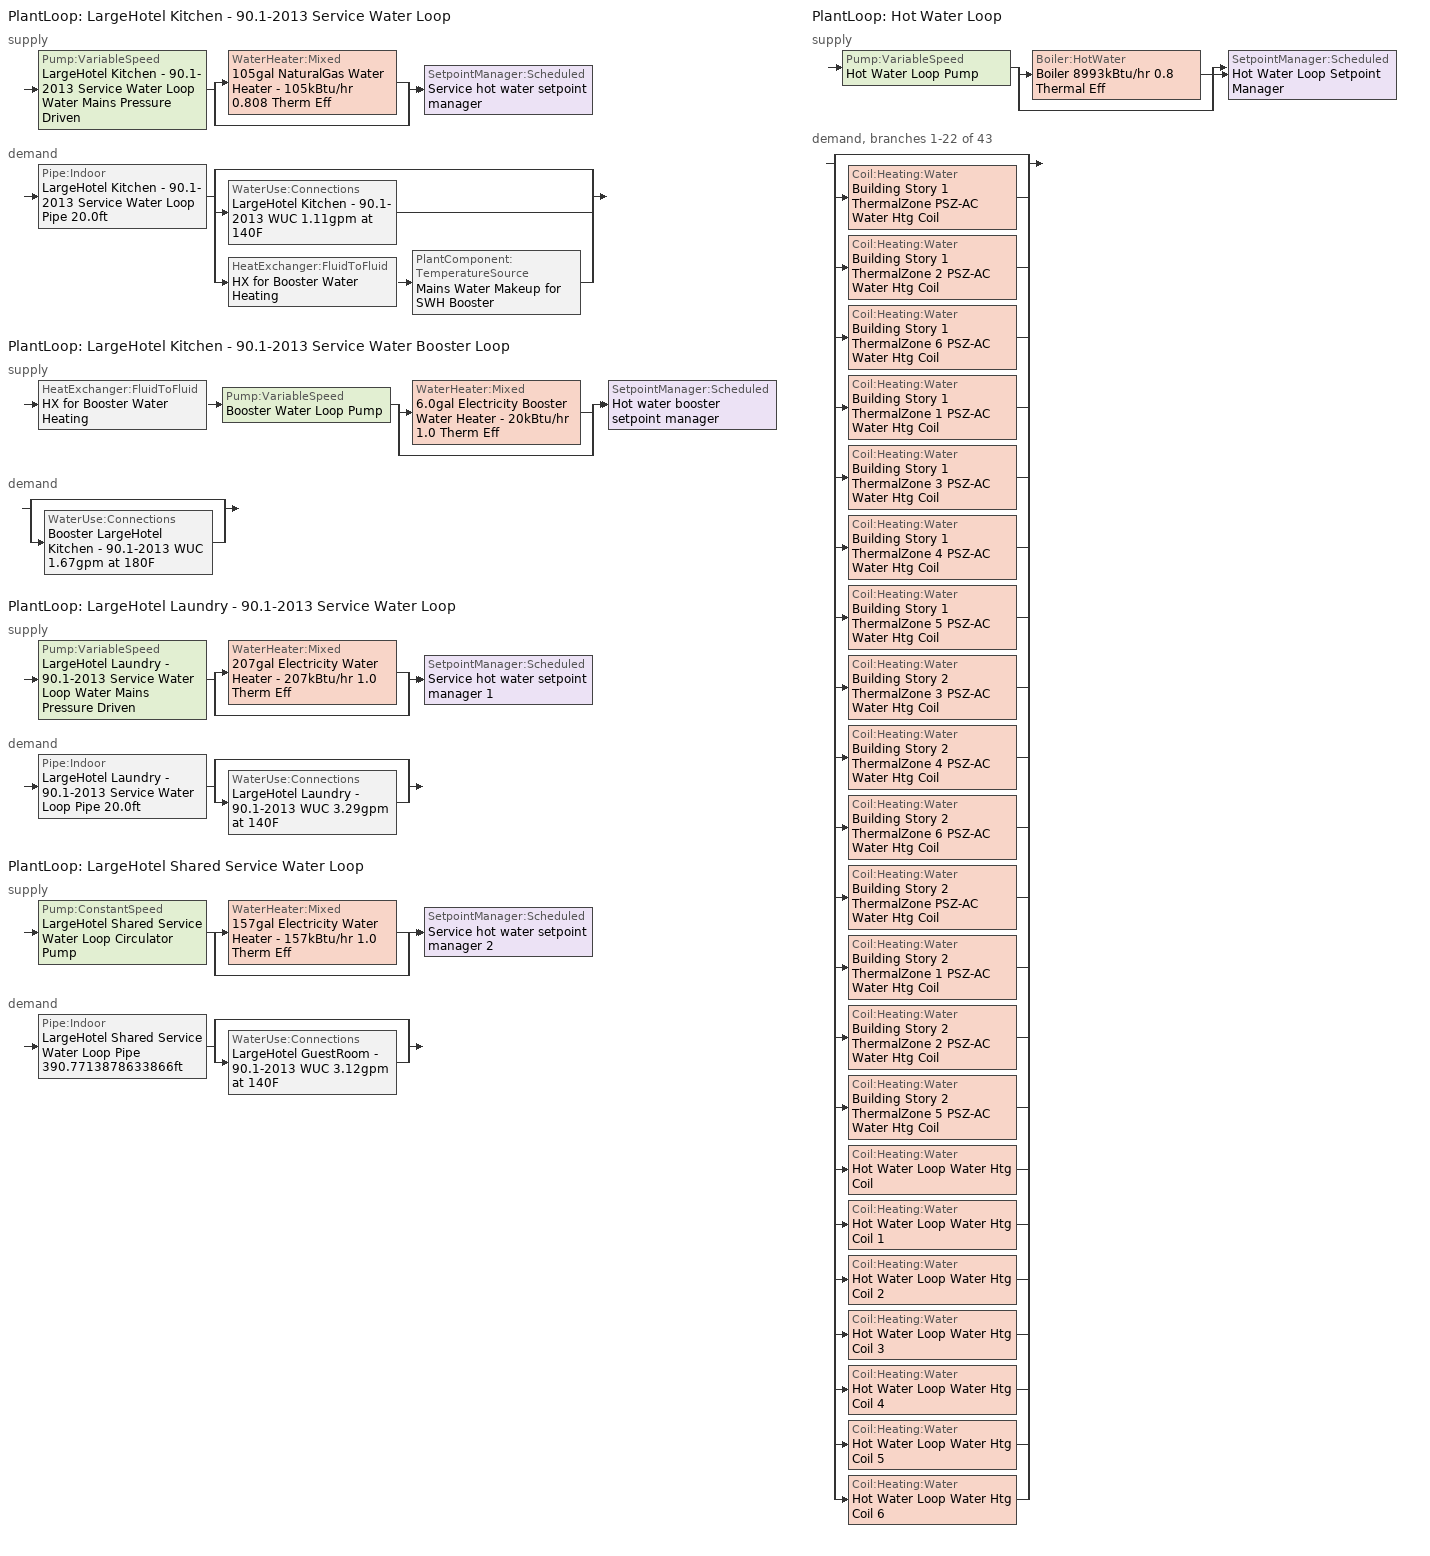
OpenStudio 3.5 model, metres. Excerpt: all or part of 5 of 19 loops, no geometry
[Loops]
PlantLoop 'LargeHotel Kitchen - 90.1-2013 Service Water Loop'
 supply: Pump:VariableSpeed 'LargeHotel Kitchen - 90.1-2013 Service Water Loop Water Mains Pressure Driven' > split
  | WaterHeater:Mixed '105gal NaturalGas Water Heater - 105kBtu/hr 0.808 Therm Eff'
  | bypass
  join > SetpointManager:Scheduled 'Service hot water setpoint manager'
 demand: Pipe:Indoor 'LargeHotel Kitchen - 90.1-2013 Service Water Loop Pipe 20.0ft' > split
  | bypass
  | WaterUse:Connections 'LargeHotel Kitchen - 90.1-2013 WUC 1.11gpm at 140F'
  | HeatExchanger:FluidToFluid 'HX for Booster Water Heating' > PlantComponent:TemperatureSource 'Mains Water Makeup for SWH Booster'
PlantLoop 'LargeHotel Kitchen - 90.1-2013 Service Water Booster Loop'
 supply: HeatExchanger:FluidToFluid 'HX for Booster Water Heating' > Pump:VariableSpeed 'Booster Water Loop Pump' > split
  | WaterHeater:Mixed '6.0gal Electricity Booster Water Heater - 20kBtu/hr 1.0 Therm Eff'
  | bypass
  join > SetpointManager:Scheduled 'Hot water booster setpoint manager'
 demand: split
  | bypass
  | WaterUse:Connections 'Booster LargeHotel Kitchen - 90.1-2013 WUC 1.67gpm at 180F'
PlantLoop 'LargeHotel Laundry - 90.1-2013 Service Water Loop'
 supply: Pump:VariableSpeed 'LargeHotel Laundry - 90.1-2013 Service Water Loop Water Mains Pressure Driven' > split
  | WaterHeater:Mixed '207gal Electricity Water Heater - 207kBtu/hr 1.0 Therm Eff'
  | bypass
  join > SetpointManager:Scheduled 'Service hot water setpoint manager 1'
 demand: Pipe:Indoor 'LargeHotel Laundry - 90.1-2013 Service Water Loop Pipe 20.0ft' > split
  | bypass
  | WaterUse:Connections 'LargeHotel Laundry - 90.1-2013 WUC 3.29gpm at 140F'
PlantLoop 'LargeHotel Shared Service Water Loop'
 supply: Pump:ConstantSpeed 'LargeHotel Shared Service Water Loop Circulator Pump' > split
  | WaterHeater:Mixed '157gal Electricity Water Heater - 157kBtu/hr 1.0 Therm Eff'
  | bypass
  join > SetpointManager:Scheduled 'Service hot water setpoint manager 2'
 demand: Pipe:Indoor 'LargeHotel Shared Service Water Loop Pipe 390.7713878633866ft' > split
  | bypass
  | WaterUse:Connections 'LargeHotel GuestRoom - 90.1-2013 WUC 3.12gpm at 140F'
PlantLoop 'Hot Water Loop'
 supply: Pump:VariableSpeed 'Hot Water Loop Pump' > split
  | Boiler:HotWater 'Boiler 8993kBtu/hr 0.8 Thermal Eff'
  | bypass
  join > SetpointManager:Scheduled 'Hot Water Loop Setpoint Manager'
 demand, branches 1-22 of 43: split
  | bypass
  | Coil:Heating:Water 'Building Story 1 ThermalZone PSZ-AC Water Htg Coil'
  | Coil:Heating:Water 'Building Story 1 ThermalZone 2 PSZ-AC Water Htg Coil'
  | Coil:Heating:Water 'Building Story 1 ThermalZone 6 PSZ-AC Water Htg Coil'
  | Coil:Heating:Water 'Building Story 1 ThermalZone 1 PSZ-AC Water Htg Coil'
  | Coil:Heating:Water 'Building Story 1 ThermalZone 3 PSZ-AC Water Htg Coil'
  | Coil:Heating:Water 'Building Story 1 ThermalZone 4 PSZ-AC Water Htg Coil'
  | Coil:Heating:Water 'Building Story 1 ThermalZone 5 PSZ-AC Water Htg Coil'
  | Coil:Heating:Water 'Building Story 2 ThermalZone 3 PSZ-AC Water Htg Coil'
  | Coil:Heating:Water 'Building Story 2 ThermalZone 4 PSZ-AC Water Htg Coil'
  | Coil:Heating:Water 'Building Story 2 ThermalZone 6 PSZ-AC Water Htg Coil'
  | Coil:Heating:Water 'Building Story 2 ThermalZone PSZ-AC Water Htg Coil'
  | Coil:Heating:Water 'Building Story 2 ThermalZone 1 PSZ-AC Water Htg Coil'
  | Coil:Heating:Water 'Building Story 2 ThermalZone 2 PSZ-AC Water Htg Coil'
  | Coil:Heating:Water 'Building Story 2 ThermalZone 5 PSZ-AC Water Htg Coil'
  | Coil:Heating:Water 'Hot Water Loop Water Htg Coil'
  | Coil:Heating:Water 'Hot Water Loop Water Htg Coil 1'
  | Coil:Heating:Water 'Hot Water Loop Water Htg Coil 2'
  | Coil:Heating:Water 'Hot Water Loop Water Htg Coil 3'
  | Coil:Heating:Water 'Hot Water Loop Water Htg Coil 4'
  | Coil:Heating:Water 'Hot Water Loop Water Htg Coil 5'
  | Coil:Heating:Water 'Hot Water Loop Water Htg Coil 6'
[Construction]
Uninsulated copper pipe 0.75in type L: Copper pipe 0.75in type L
Uninsulated copper pipe 0.75in type L 1: Copper pipe 0.75in type L 1
Uninsulated copper pipe 0.75in type L 2: Copper pipe 0.75in type L 2
[Material] Roughness=Smooth; Thickness {m}=0.001143; Conductivity {W/m-K}=386; Density {kg/m3}=8906.27; Specific Heat {J/kg-K}=385.1856; Thermal Absorptance=0.9; Solar Absorptance=0.7; Visible Absorptance=0.7
Copper pipe 0.75in type L; Copper pipe 0.75in type L 1; Copper pipe 0.75in type L 2
[WaterUse:Connections] Drain Water Heat Exchanger Type=None; Drain Water Heat Exchanger Destination=Plant
Name | Water Use Equipment Name 1
LargeHotel GuestRoom - 90.1-2013 WUC 3.12gpm at 140F | LargeHotel GuestRoom - 90.1-2013 Service Water Use 3.12gpm at 140F
Booster LargeHotel Kitchen - 90.1-2013 WUC 1.67gpm at 180F | Booster LargeHotel Kitchen - 90.1-2013 Service Water Use 1.67gpm at 180F
LargeHotel Kitchen - 90.1-2013 WUC 1.11gpm at 140F | LargeHotel Kitchen - 90.1-2013 Service Water Use 1.11gpm at 140F
LargeHotel Laundry - 90.1-2013 WUC 3.29gpm at 140F | LargeHotel Laundry - 90.1-2013 Service Water Use 3.29gpm at 140F
[WaterUse:Equipment:Definition] Sensible Fraction Schedule=Fraction Sensible - 0.2; Latent Fraction Schedule=Fraction Latent - 0.05
Name | Peak Flow Rate {m3/s} | Target Temperature Schedule
LargeHotel GuestRoom - 90.1-2013 Service Water Use Def 3.12gpm | 0.000197049 | Mixed Water At Faucet Temp - 140F
Booster LargeHotel Kitchen - 90.1-2013 Service Water Use Def 1.67gpm | 0.000105481 | Mixed Water At Faucet Temp - 180F
LargeHotel Kitchen - 90.1-2013 Service Water Use Def 1.11gpm | 7.03208e-05 | Mixed Water At Faucet Temp - 140F
LargeHotel Laundry - 90.1-2013 Service Water Use Def 3.29gpm | 0.000207777 | Mixed Water At Faucet Temp - 140F
[WaterUse:Equipment]
Name | Water Use Equipment Definition | Flow Rate Fraction Schedule
LargeHotel GuestRoom - 90.1-2013 Service Water Use 3.12gpm at 140F | LargeHotel GuestRoom - 90.1-2013 Service Water Use Def 3.12gpm | HotelLarge GuestRoom_SWH_Sch
Booster LargeHotel Kitchen - 90.1-2013 Service Water Use 1.67gpm at 180F | Booster LargeHotel Kitchen - 90.1-2013 Service Water Use Def 1.67gpm | HotelLarge BLDG_SWH_SCH
LargeHotel Kitchen - 90.1-2013 Service Water Use 1.11gpm at 140F | LargeHotel Kitchen - 90.1-2013 Service Water Use Def 1.11gpm | HotelLarge BLDG_SWH_SCH
LargeHotel Laundry - 90.1-2013 Service Water Use 3.29gpm at 140F | LargeHotel Laundry - 90.1-2013 Service Water Use Def 3.29gpm | HotelLarge LaundryRoom_SWH_Sch_Post2004
[PlantLoop] Glycol Concentration=0; Plant Loop Volume {m3}=Autocalculate; Load Distribution Scheme=Optimal
LargeHotel Kitchen - 90.1-2013 Service Water Loop; LargeHotel Laundry - 90.1-2013 Service Water Loop; LargeHotel Shared Service Water Loop: Maximum Loop Temperature {C}=60; Minimum Loop Temperature {C}=10
LargeHotel Kitchen - 90.1-2013 Service Water Booster Loop: 
Hot Water Loop: Minimum Loop Temperature {C}=10; Fluid Type=Water
[Sizing:Plant] Loop Type=Heating; Sizing Option=NonCoincident; Zone Timesteps in Averaging Window=1; Coincident Sizing Factor Mode=None
Name | Design Loop Exit Temperature {C} | Loop Design Temperature Difference {deltaC}
LargeHotel Kitchen - 90.1-2013 Service Water Loop; LargeHotel Laundry - 90.1-2013 Service Water Loop; LargeHotel Shared Service Water Loop | 60 | 5
LargeHotel Kitchen - 90.1-2013 Service Water Booster Loop | 82.2222 | 5
Hot Water Loop | 82.2222 | 11.1111
[SetpointManager:Scheduled] Control Variable=Temperature
Name | Schedule | Setpoint Node or NodeList
Service hot water setpoint manager | Service Water Loop Temp - 140F | LargeHotel Kitchen - 90.1-2013 Service Water Loop Supply Outlet Node
Hot water booster setpoint manager | Service Water Booster Temp - 180.00000000000006F | LargeHotel Kitchen - 90.1-2013 Service Water Booster Loop Supply Outlet Node
Service hot water setpoint manager 1 | Service Water Loop Temp - 140F | LargeHotel Laundry - 90.1-2013 Service Water Loop Supply Outlet Node
Service hot water setpoint manager 2 | Service Water Loop Temp - 140F | LargeHotel Shared Service Water Loop Supply Outlet Node
Hot Water Loop Setpoint Manager | Hot Water Loop Temp - 180F | Hot Water Loop Supply Outlet Node
[Pump:VariableSpeed] Coefficient 1 of the Part Load Performance Curve=0; Coefficient 2 of the Part Load Performance Curve=3.2485; Coefficient 3 of the Part Load Performance Curve=-4.7443; Coefficient 4 of the Part Load Performance Curve=2.5294; Pump Control Type=Intermittent; Skin Loss Radiative Fraction=0.5; Design Power Sizing Method=PowerPerFlowPerPressure; Design Electric Power per Unit Flow Rate {W/(m3/s)}=348701.1; Design Shaft Power per Unit Flow Rate per Unit Head {W-s/m3-Pa}=1.28205; Design Minimum Flow Rate Fraction=0
Name | Rated Pump Head {Pa} | Motor Efficiency | Rated Power Consumption {W} | Minimum Flow Rate {m3/s}
LargeHotel Kitchen - 90.1-2013 Service Water Loop Water Mains Pressure Driven; LargeHotel Laundry - 90.1-2013 Service Water Loop Water Mains Pressure Driven | 0.001 | 0.7
Booster Water Loop Pump | 0 | 1 | 0 | 0
Hot Water Loop Pump | 179344 | 0.93
[WaterHeater:Mixed] Deadband Temperature Difference {deltaC}=2; Heater Control Type=Cycle; Off Cycle Parasitic Fuel Consumption Rate {W}=0; Off Cycle Parasitic Heat Fraction to Tank=0; On Cycle Parasitic Fuel Consumption Rate {W}=0; On Cycle Parasitic Heat Fraction to Tank=0; Ambient Temperature Indicator=Schedule; Use Side Effectiveness=1; Source Side Effectiveness=1; Use Side Design Flow Rate {m3/s}=autosize; Source Side Design Flow Rate {m3/s}=autosize; Indirect Water Heating Recovery Time {hr}=1.5; Source Side Flow Control Mode=IndirectHeatPrimarySetpoint
Name | Tank Volume {m3} | Setpoint Temperature Schedule | Maximum Temperature Limit {C} | Heater Maximum Capacity {W} | Heater Fuel Type | Heater Thermal Efficiency | Off Cycle Parasitic Fuel Type | On Cycle Parasitic Fuel Type | Ambient Temperature Schedule | Off Cycle Loss Coefficient to Ambient Temperature {W/K} | On Cycle Loss Coefficient to Ambient Temperature {W/K}
105gal NaturalGas Water Heater - 105kBtu/hr 0.808 Therm Eff | 0.398719 | Service Water Loop Temp - 140F | 60 | 30869.3 | NaturalGas | 0.808116 | NaturalGas | NaturalGas | Water Heater Ambient Temp Schedule - 71.6f | 8.05321 | 8.05321
6.0gal Electricity Booster Water Heater - 20kBtu/hr 1.0 Therm Eff | 0.0227125 | Service Water Booster Temp - 180.00000000000006F | 82.2222 | 5926.9 | Electricity | 1 | Electricity | Electricity | Water Heater Ambient Temp Schedule - 71.6 | 1.05486 | 1.05486
207gal Electricity Water Heater - 207kBtu/hr 1.0 Therm Eff | 0.785396 | Service Water Loop Temp - 140F | 60 | 60806.3 | Electricity | 1 | Electricity | Electricity | Water Heater Ambient Temp Schedule - 71.6f | 272.067 | 272.067
157gal Electricity Water Heater - 157kBtu/hr 1.0 Therm Eff | 0.595876 | Service Water Loop Temp - 140F | 60 | 46133.4 | Electricity | 1 | Electricity | Electricity | Water Heater Ambient Temp Schedule - 71.6f | 206.7 | 206.7
[WaterHeater:Sizing] Design Mode=PeakDraw; Time Storage Can Meet Peak Draw {hr}=0.538503; Time for Tank Recovery {hr}=0; Nominal Tank Volume for Autosizing Plant Connections {m3}=1
105gal NaturalGas Water Heater - 105kBtu/hr 0.808 Therm Eff; 6.0gal Electricity Booster Water Heater - 20kBtu/hr 1.0 Therm Eff; 207gal Electricity Water Heater - 207kBtu/hr 1.0 Therm Eff; 157gal Electricity Water Heater - 157kBtu/hr 1.0 Therm Eff
[Pipe:Indoor] Environment Type=Schedule; Pipe Inside Diameter {m}=0.019939
Name | Construction | Ambient Temperature Schedule | Ambient Air Velocity Schedule | Pipe Length {m}
LargeHotel Kitchen - 90.1-2013 Service Water Loop Pipe 20.0ft | Uninsulated copper pipe 0.75in type L | LargeHotel Kitchen - 90.1-2013 Service Water Loop Piping Air Temp - 70F | LargeHotel Kitchen - 90.1-2013 Service Water Loop Piping Air Velocity - 0.67mph | 6.096
LargeHotel Laundry - 90.1-2013 Service Water Loop Pipe 20.0ft | Uninsulated copper pipe 0.75in type L 1 | LargeHotel Laundry - 90.1-2013 Service Water Loop Piping Air Temp - 70F | LargeHotel Laundry - 90.1-2013 Service Water Loop Piping Air Velocity - 0.67mph | 6.096
LargeHotel Shared Service Water Loop Pipe 390.7713878633866ft | Uninsulated copper pipe 0.75in type L 2 | LargeHotel Shared Service Water Loop Piping Air Temp - 70F | LargeHotel Shared Service Water Loop Piping Air Velocity - 0.67mph | 119.107
[HeatExchanger:FluidToFluid]
HX for Booster Water Heating: Loop Demand Side Design Flow Rate {m3/s}=autosize; Loop Supply Side Design Flow Rate {m3/s}=autosize; Heat Exchange Model Type=Ideal; Heat Exchanger U-Factor Times Area Value {W/K}=autosize; Control Type=UncontrolledOn; Minimum Temperature Difference to Activate Heat Exchanger {deltaC}=0.01; Heat Transfer Metering End Use Type=LoopToLoop; Component Override Cooling Control Temperature Mode=Loop; Sizing Factor=1; Operation Minimum Temperature Limit {C}=0; Operation Maximum Temperature Limit {C}=100
[PlantComponent:TemperatureSource]
Mains Water Makeup for SWH Booster: Design Volume Flow Rate {m3/s}=autosize; Temperature Specification Type=Scheduled; Source Temperature {C}=8; Source Temperature Schedule=Mains Water Temperature
[EnergyManagementSystem:Sensor] Output Variable or Output Meter Index Key=Environment
Name | Output Variable or Output Meter
Mains_Water_Temp_Sen | Site Mains Water Temperature
OAT | Site Outdoor Air Drybulb Temperature
[EnergyManagementSystem:Actuator] Actuated Component Control Type=Schedule Value
Name | Actuated Component | Actuated Component Type
Mains_Water_Temp_Act | Mains Water Temperature | Schedule:Constant
BuildingStory1ThermalZonePSZACHtgSch0 | HotelLarge HTGSETP_SCH | Schedule:Year
BuildingStory1ThermalZonePSZACClgSch0 | HotelLarge CLGSETP_SCH | Schedule:Year
[EnergyManagementSystem:Program]
Mains_Water_Prg: SET Mains_Water_Temp_Act = Mains_Water_Temp_Sen
BuildingStory1ThermalZonePSZACOptimumStartProg0: IF DaylightSavings==0 && DayOfWeek>1 && Hour==5 && OAT<23.9 && OAT>1.7; SET BuildingStory1ThermalZonePSZACClgSch0 = 29.4; SET BuildingStory1ThermalZonePSZACHtgSch0 = 15.6; ELSEIF DaylightSavings==0 && DayOfWeek==1 && Hour==7 && OAT<23.9 && OAT>1.7; SET BuildingStory1ThermalZonePSZACClgSch0 = 29.4; SET BuildingStory1ThermalZonePSZACHtgSch0 = 15.6; ELSEIF DaylightSavings==1 && DayOfWeek>1 && Hour==4 && OAT<23.9 && OAT>1.7; SET BuildingStory1ThermalZonePSZACClgSch0 = 29.4; SET BuildingStory1ThermalZonePSZACHtgSch0 = 15.6; ELSEIF DaylightSavings==1 && DayOfWeek==1 && Hour==6 && OAT<23.9 && OAT>1.7; SET BuildingStory1ThermalZonePSZACClgSch0 = 29.4; SET BuildingStory1ThermalZonePSZACHtgSch0 = 15.6; ELSE; SET BuildingStory1ThermalZonePSZACClgSch0 = NULL; SET BuildingStory1ThermalZonePSZACHtgSch0 = NULL; ENDIF
[EnergyManagementSystem:ProgramCallingManager]
Mains_Water_Prg_Mgr: BeginTimestepBeforePredictor; Mains_Water_Prg
BuildingStory1ThermalZonePSZACOptimumStartCallingManager0: BeginTimestepBeforePredictor; BuildingStory1ThermalZonePSZACOptimumStartProg0
[Pump:ConstantSpeed]
LargeHotel Shared Service Water Loop Circulator Pump: Rated Flow Rate {m3/s}=autosize; Rated Pump Head {Pa}=29890.7; Rated Power Consumption {W}=autosize; Motor Efficiency=0.7; Fraction of Motor Inefficiencies to Fluid Stream=0; Pump Control Type=Intermittent; Design Power Sizing Method=PowerPerFlowPerPressure; Design Electric Power per Unit Flow Rate {W/(m3/s)}=348701.1; Design Shaft Power per Unit Flow Rate per Unit Head {W-s/m3-Pa}=1.28205
[Sizing:Zone] Zone Cooling Design Supply Air Temperature Input Method=SupplyAirTemperature; Zone Cooling Design Supply Air Temperature {C}=13.8889; Zone Cooling Design Supply Air Temperature Difference {deltaC}=11.11; Zone Heating Design Supply Air Temperature Input Method=SupplyAirTemperature; Zone Heating Design Supply Air Temperature {C}=50; Zone Heating Design Supply Air Temperature Difference {deltaC}=11.11; Zone Cooling Design Supply Air Humidity Ratio {kg-H2O/kg-air}=0.008; Zone Heating Design Supply Air Humidity Ratio {kg-H2O/kg-air}=0.008; Cooling Design Air Flow Method=DesignDay; Heating Design Air Flow Method=DesignDay; Account for Dedicated Outdoor Air System=No; Dedicated Outdoor Air System Control Strategy=NeutralSupplyAir; Dedicated Outdoor Air Low Setpoint Temperature for Design {C}=autosize; Dedicated Outdoor Air High Setpoint Temperature for Design {C}=autosize; Zone Load Sizing Method=Sensible Load Only No Latent Load; Zone Latent Cooling Design Supply Air Humidity Ratio Input Method=HumidityRatioDifference; Zone Cooling Design Supply Air Humidity Ratio Difference {kgWater/kgDryAir}=0.005; Zone Latent Heating Design Supply Air Humidity Ratio Input Method=HumidityRatioDifference; Zone Humidification Design Supply Air Humidity Ratio Difference {kgWater/kgDryAir}=0.005
Building Story 3 ThermalZone; Building Story 3 ThermalZone 1; Building Story 3 ThermalZone 2; Building Story 3 ThermalZone 3; Building Story 3 ThermalZone 4; Building Story 3 ThermalZone 5; Building Story 3 ThermalZone 6
[Zone equipment]
Building Story 3 ThermalZone: Building Story 3 ThermalZone PTAC
Building Story 3 ThermalZone 1: Building Story 3 ThermalZone 1 PTAC
Building Story 3 ThermalZone 2: Building Story 3 ThermalZone 2 PTAC
Building Story 3 ThermalZone 3: Building Story 3 ThermalZone 3 PTAC
Building Story 3 ThermalZone 4: Building Story 3 ThermalZone 4 PTAC
Building Story 3 ThermalZone 5: Building Story 3 ThermalZone 5 PTAC
Building Story 3 ThermalZone 6: Building Story 3 ThermalZone 6 PTAC
[Boiler:HotWater]
Boiler 8993kBtu/hr 0.8 Thermal Eff: Fuel Type=NaturalGas; Nominal Thermal Efficiency=0.8; Efficiency Curve Temperature Evaluation Variable=LeavingBoiler; Normalized Boiler Efficiency Curve=Boiler with Minimum Turndown; Minimum Part Load Ratio=0; Maximum Part Load Ratio=1.2; Optimum Part Load Ratio=1; Water Outlet Upper Temperature Limit {C}=95; Boiler Flow Mode=LeavingSetpointModulated; Parasitic Electric Load {W}=0; Sizing Factor=1
[Coil:Heating:Water] Availability Schedule=Always On Discrete; Rated Inlet Water Temperature {C}=82.2222; Rated Outlet Water Temperature {C}=71.1111
Name | Rated Inlet Air Temperature {C} | Rated Outlet Air Temperature {C}
Building Story 1 ThermalZone PSZ-AC Water Htg Coil; Building Story 1 ThermalZone 2 PSZ-AC Water Htg Coil; Building Story 1 ThermalZone 6 PSZ-AC Water Htg Coil; Building Story 1 ThermalZone 1 PSZ-AC Water Htg Coil; Building Story 1 ThermalZone 3 PSZ-AC Water Htg Coil; Building Story 1 ThermalZone 4 PSZ-AC Water Htg Coil; Building Story 1 ThermalZone 5 PSZ-AC Water Htg Coil; Building Story 2 ThermalZone 3 PSZ-AC Water Htg Coil; Building Story 2 ThermalZone 4 PSZ-AC Water Htg Coil; Building Story 2 ThermalZone 6 PSZ-AC Water Htg Coil; Building Story 2 ThermalZone PSZ-AC Water Htg Coil; Building Story 2 ThermalZone 1 PSZ-AC Water Htg Coil; Building Story 2 ThermalZone 2 PSZ-AC Water Htg Coil; Building Story 2 ThermalZone 5 PSZ-AC Water Htg Coil | 7.22222 | 50
Hot Water Loop Water Htg Coil; Hot Water Loop Water Htg Coil 1; Hot Water Loop Water Htg Coil 2; Hot Water Loop Water Htg Coil 3; Hot Water Loop Water Htg Coil 4; Hot Water Loop Water Htg Coil 5; Hot Water Loop Water Htg Coil 6 | 16.6 | 32.2
[Controller:WaterCoil] Action=Normal; Controller Convergence Tolerance {deltaC}=0.0001; Minimum Actuated Flow {m3/s}=0
Name | Water Coil
Building Story 1 ThermalZone PSZ-AC Water Htg Coil Controller | Building Story 1 ThermalZone PSZ-AC Water Htg Coil
Building Story 1 ThermalZone 2 PSZ-AC Water Htg Coil Controller | Building Story 1 ThermalZone 2 PSZ-AC Water Htg Coil
Building Story 1 ThermalZone 6 PSZ-AC Water Htg Coil Controller | Building Story 1 ThermalZone 6 PSZ-AC Water Htg Coil
Building Story 1 ThermalZone 1 PSZ-AC Water Htg Coil Controller | Building Story 1 ThermalZone 1 PSZ-AC Water Htg Coil
Building Story 1 ThermalZone 3 PSZ-AC Water Htg Coil Controller | Building Story 1 ThermalZone 3 PSZ-AC Water Htg Coil
Building Story 1 ThermalZone 4 PSZ-AC Water Htg Coil Controller | Building Story 1 ThermalZone 4 PSZ-AC Water Htg Coil
Building Story 1 ThermalZone 5 PSZ-AC Water Htg Coil Controller | Building Story 1 ThermalZone 5 PSZ-AC Water Htg Coil
Building Story 2 ThermalZone 3 PSZ-AC Water Htg Coil Controller | Building Story 2 ThermalZone 3 PSZ-AC Water Htg Coil
Building Story 2 ThermalZone 4 PSZ-AC Water Htg Coil Controller | Building Story 2 ThermalZone 4 PSZ-AC Water Htg Coil
Building Story 2 ThermalZone 6 PSZ-AC Water Htg Coil Controller | Building Story 2 ThermalZone 6 PSZ-AC Water Htg Coil
Building Story 2 ThermalZone PSZ-AC Water Htg Coil Controller | Building Story 2 ThermalZone PSZ-AC Water Htg Coil
Building Story 2 ThermalZone 1 PSZ-AC Water Htg Coil Controller | Building Story 2 ThermalZone 1 PSZ-AC Water Htg Coil
Building Story 2 ThermalZone 2 PSZ-AC Water Htg Coil Controller | Building Story 2 ThermalZone 2 PSZ-AC Water Htg Coil
Building Story 2 ThermalZone 5 PSZ-AC Water Htg Coil Controller | Building Story 2 ThermalZone 5 PSZ-AC Water Htg Coil
Hot Water Loop Water Htg Coil Controller | Hot Water Loop Water Htg Coil
Hot Water Loop Water Htg Coil 1 Controller | Hot Water Loop Water Htg Coil 1
Hot Water Loop Water Htg Coil 2 Controller | Hot Water Loop Water Htg Coil 2
Hot Water Loop Water Htg Coil 3 Controller | Hot Water Loop Water Htg Coil 3
Hot Water Loop Water Htg Coil 4 Controller | Hot Water Loop Water Htg Coil 4
Hot Water Loop Water Htg Coil 5 Controller | Hot Water Loop Water Htg Coil 5
Hot Water Loop Water Htg Coil 6 Controller | Hot Water Loop Water Htg Coil 6
[Coil:Cooling:DX:SingleSpeed] Availability Schedule=Always On Discrete; Rated Total Cooling Capacity {W}=autosize; Rated Sensible Heat Ratio=autosize; Rated COP {W/W}=3.2994; Rated Air Flow Rate {m3/s}=autosize; Rated Evaporator Fan Power Per Volume Flow Rate 2017 {W/(m3/s)}=773.3; Rated Evaporator Fan Power Per Volume Flow Rate 2023 {W/(m3/s)}=934.4; Total Cooling Capacity Function of Temperature Curve=PSZ-Fine Storage DX Coil Cap-FT; Total Cooling Capacity Function of Flow Fraction Curve=DX Coil Cap-FF; Energy Input Ratio Function of Temperature Curve=PSZ-AC DX Coil EIR-FT; Energy Input Ratio Function of Flow Fraction Curve=Split DX Coil EIR-FF; Part Load Fraction Correlation Curve=HPACCOOLPLFFPLR; Minimum Outdoor Dry-Bulb Temperature for Compressor Operation {C}=-25; Nominal Time for Condensate Removal to Begin {s}=0; Ratio of Initial Moisture Evaporation Rate and Steady State Latent Capacity=0; Maximum Cycling Rate {cycles/hr}=0; Latent Capacity Time Constant {s}=0; Condenser Type=AirCooled; Evaporative Condenser Effectiveness=0.9; Evaporative Condenser Air Flow Rate {m3/s}=autosize; Evaporative Condenser Pump Rated Power Consumption {W}=autosize; Crankcase Heater Capacity {W}=0; Maximum Outdoor Dry-Bulb Temperature for Crankcase Heater Operation {C}=10; Basin Heater Capacity {W/K}=0; Basin Heater Setpoint Temperature {C}=2
Building Story 3 ThermalZone 3 PTAC 1spd DX AC Clg Coil 33kBtu/hr 9.5EER; Building Story 3 ThermalZone 4 PTAC 1spd DX AC Clg Coil 68kBtu/hr 9.5EER; Building Story 3 ThermalZone PTAC 1spd DX AC Clg Coil 160kBtu/hr 9.5EER; Building Story 3 ThermalZone 1 PTAC 1spd DX AC Clg Coil 72kBtu/hr 9.5EER; Building Story 3 ThermalZone 2 PTAC 1spd DX AC Clg Coil 55kBtu/hr 9.5EER; Building Story 3 ThermalZone 5 PTAC 1spd DX AC Clg Coil 89kBtu/hr 9.5EER; Building Story 3 ThermalZone 6 PTAC 1spd DX AC Clg Coil 39kBtu/hr 9.5EER
[Fan:OnOff] Availability Schedule=Always On Discrete; Fan Total Efficiency=0.385; Pressure Rise {Pa}=331.288; Maximum Flow Rate {m3/s}=autosize; Motor Efficiency=0.7; Motor In Airstream Fraction=1
Name | Fan Power Ratio Function of Speed Ratio Curve | Fan Efficiency Ratio Function of Speed Ratio Curve
Building Story 3 ThermalZone 3 PTAC Fan | Fan On Off Power Curve 14 | Fan On Off Efficiency Curve 14
Building Story 3 ThermalZone 4 PTAC Fan | Fan On Off Power Curve 15 | Fan On Off Efficiency Curve 15
Building Story 3 ThermalZone PTAC Fan | Fan On Off Power Curve 16 | Fan On Off Efficiency Curve 16
Building Story 3 ThermalZone 1 PTAC Fan | Fan On Off Power Curve 17 | Fan On Off Efficiency Curve 17
Building Story 3 ThermalZone 2 PTAC Fan | Fan On Off Power Curve 18 | Fan On Off Efficiency Curve 18
Building Story 3 ThermalZone 5 PTAC Fan | Fan On Off Power Curve 19 | Fan On Off Efficiency Curve 19
Building Story 3 ThermalZone 6 PTAC Fan | Fan On Off Power Curve 20 | Fan On Off Efficiency Curve 20
[AvailabilityManager:NightCycle] Applicability Schedule=Always On Discrete; Control Type=CycleOnAny; Thermostat Tolerance {deltaC}=1.9999; Cycling Run Time Control Type=Thermostat; Cycling Run Time {s}=1800
Availability Manager Night Cycle 1; Availability Manager Night Cycle 2; Availability Manager Night Cycle 3; Availability Manager Night Cycle 4; Availability Manager Night Cycle 5; Availability Manager Night Cycle 6; Availability Manager Night Cycle 7; Availability Manager Night Cycle 8; Availability Manager Night Cycle 9; Availability Manager Night Cycle 10; Availability Manager Night Cycle 11; Availability Manager Night Cycle 12; Availability Manager Night Cycle 13; Availability Manager Night Cycle 14
[ZoneHVAC:PackagedTerminalAirConditioner] Availability Schedule=Always On Discrete; Supply Air Flow Rate During Cooling Operation {m3/s}=Autosize; Supply Air Flow Rate During Heating Operation {m3/s}=Autosize; Supply Air Flow Rate When No Cooling or Heating is Needed {m3/s}=Autosize; Outdoor Air Flow Rate During Cooling Operation {m3/s}=Autosize; Outdoor Air Flow Rate During Heating Operation {m3/s}=Autosize; Outdoor Air Flow Rate When No Cooling or Heating is Needed {m3/s}=Autosize; Fan Placement=DrawThrough; Supply Air Fan Operating Mode Schedule=Always Off Discrete
Name | Supply Air Fan | Heating Coil | Cooling Coil
Building Story 3 ThermalZone 3 PTAC | Building Story 3 ThermalZone 3 PTAC Fan | Hot Water Loop Water Htg Coil | Building Story 3 ThermalZone 3 PTAC 1spd DX AC Clg Coil 33kBtu/hr 9.5EER
Building Story 3 ThermalZone 4 PTAC | Building Story 3 ThermalZone 4 PTAC Fan | Hot Water Loop Water Htg Coil 1 | Building Story 3 ThermalZone 4 PTAC 1spd DX AC Clg Coil 68kBtu/hr 9.5EER
Building Story 3 ThermalZone PTAC | Building Story 3 ThermalZone PTAC Fan | Hot Water Loop Water Htg Coil 2 | Building Story 3 ThermalZone PTAC 1spd DX AC Clg Coil 160kBtu/hr 9.5EER
Building Story 3 ThermalZone 1 PTAC | Building Story 3 ThermalZone 1 PTAC Fan | Hot Water Loop Water Htg Coil 3 | Building Story 3 ThermalZone 1 PTAC 1spd DX AC Clg Coil 72kBtu/hr 9.5EER
Building Story 3 ThermalZone 2 PTAC | Building Story 3 ThermalZone 2 PTAC Fan | Hot Water Loop Water Htg Coil 4 | Building Story 3 ThermalZone 2 PTAC 1spd DX AC Clg Coil 55kBtu/hr 9.5EER
Building Story 3 ThermalZone 5 PTAC | Building Story 3 ThermalZone 5 PTAC Fan | Hot Water Loop Water Htg Coil 5 | Building Story 3 ThermalZone 5 PTAC 1spd DX AC Clg Coil 89kBtu/hr 9.5EER
Building Story 3 ThermalZone 6 PTAC | Building Story 3 ThermalZone 6 PTAC Fan | Hot Water Loop Water Htg Coil 6 | Building Story 3 ThermalZone 6 PTAC 1spd DX AC Clg Coil 39kBtu/hr 9.5EER
[HeatExchanger:AirToAir:SensibleAndLatent] Availability Schedule=Always On Discrete; Nominal Supply Air Flow Rate {m3/s}=autosize; Sensible Effectiveness at 100% Heating Air Flow=0.5; Latent Effectiveness at 100% Heating Air Flow=0.5; Sensible Effectiveness at 75% Heating Air Flow=0.5; Latent Effectiveness at 75% Heating Air Flow=0.5; Sensible Effectiveness at 100% Cooling Air Flow=0.5; Latent Effectiveness at 100% Cooling Air Flow=0.5; Sensible Effectiveness at 75% Cooling Air Flow=0.5; Latent Effectiveness at 75% Cooling Air Flow=0.5; Supply Air Outlet Temperature Control=Yes; Heat Exchanger Type=Rotary; Frost Control Type=ExhaustOnly; Threshold Temperature {C}=-23.3; Initial Defrost Time Fraction=0.167; Rate of Defrost Time Fraction Increase {1/K}=1.44; Economizer Lockout=Yes
Name | Nominal Electric Power {W}
Building Story 1 ThermalZone 1 PSZ-AC ERV | 173.468
Building Story 1 ThermalZone 2 PSZ-AC ERV | 195.354
Building Story 1 ThermalZone 3 PSZ-AC ERV | 96.5734
Building Story 1 ThermalZone 4 PSZ-AC ERV | 285.538
Building Story 1 ThermalZone 5 PSZ-AC ERV | 217.568
Building Story 1 ThermalZone 6 PSZ-AC ERV | 139.171
Building Story 1 ThermalZone PSZ-AC ERV | 1759.87
Building Story 2 ThermalZone 1 PSZ-AC ERV | 132.058
Building Story 2 ThermalZone 2 PSZ-AC ERV | 146.604
Building Story 2 ThermalZone 3 PSZ-AC ERV | 80.9533
Building Story 2 ThermalZone 4 PSZ-AC ERV | 206.541
Building Story 2 ThermalZone 5 PSZ-AC ERV | 161.368
Building Story 2 ThermalZone 6 PSZ-AC ERV | 109.264
Building Story 2 ThermalZone PSZ-AC ERV | 1186.4
[SetpointManager:OutdoorAirPretreat] Minimum Setpoint Temperature {C}=-99; Maximum Setpoint Temperature {C}=99; Minimum Setpoint Humidity Ratio {kgWater/kgDryAir}=1e-05; Maximum Setpoint Humidity Ratio {kgWater/kgDryAir}=1
Setpoint Manager Outdoor Air Pretreat 1; Setpoint Manager Outdoor Air Pretreat 2; Setpoint Manager Outdoor Air Pretreat 3; Setpoint Manager Outdoor Air Pretreat 4; Setpoint Manager Outdoor Air Pretreat 5; Setpoint Manager Outdoor Air Pretreat 6; Setpoint Manager Outdoor Air Pretreat 7; Setpoint Manager Outdoor Air Pretreat 8; Setpoint Manager Outdoor Air Pretreat 9; Setpoint Manager Outdoor Air Pretreat 10; Setpoint Manager Outdoor Air Pretreat 11; Setpoint Manager Outdoor Air Pretreat 12; Setpoint Manager Outdoor Air Pretreat 13; Setpoint Manager Outdoor Air Pretreat 14
[Schedule:Ruleset]
Name | Default Day Schedule | Summer Design Day Schedule | Winter Design Day Schedule
HotelLarge GuestRoom_SWH_Sch | HotelLarge GuestRoom_SWH_Sch Default | HotelLarge GuestRoom_SWH_Sch Summer Design Day | HotelLarge GuestRoom_SWH_Sch Winter Design Day
Fraction Sensible - 0.2 | Fraction Sensible - 0.2 Default
Fraction Latent - 0.05 | Fraction Latent - 0.05 Default
Mixed Water At Faucet Temp - 140F | Mixed Water At Faucet Temp - 140F Default
HotelLarge BLDG_SWH_SCH | HotelLarge BLDG_SWH_SCH Default | HotelLarge BLDG_SWH_SCH Summer Design Day | HotelLarge BLDG_SWH_SCH Winter Design Day
Mixed Water At Faucet Temp - 180F | Mixed Water At Faucet Temp - 180F Default
Service Water Loop Temp - 140F | Service Water Loop Temp - 140F Default
Water Heater Ambient Temp Schedule - 71.6f | Water Heater Ambient Temp Schedule - 71.6f Default
LargeHotel Kitchen - 90.1-2013 Service Water Loop Piping Air Temp - 70F | LargeHotel Kitchen - 90.1-2013 Service Water Loop Piping Air Temp - 70F Default
LargeHotel Kitchen - 90.1-2013 Service Water Loop Piping Air Velocity - 0.67mph | LargeHotel Kitchen - 90.1-2013 Service Water Loop Piping Air Velocity - 0.67mph Default
Service Water Booster Temp - 180.00000000000006F | Service Water Booster Temp - 180.00000000000006F Default
Water Heater Ambient Temp Schedule - 71.6 | Water Heater Ambient Temp Schedule - 71.6 Default
HotelLarge LaundryRoom_SWH_Sch_Post2004 | HotelLarge LaundryRoom_SWH_Sch_Post2004 Default | HotelLarge LaundryRoom_SWH_Sch_Post2004 Summer Design Day | HotelLarge LaundryRoom_SWH_Sch_Post2004 Winter Design Day
LargeHotel Laundry - 90.1-2013 Service Water Loop Piping Air Temp - 70F | LargeHotel Laundry - 90.1-2013 Service Water Loop Piping Air Temp - 70F Default
LargeHotel Laundry - 90.1-2013 Service Water Loop Piping Air Velocity - 0.67mph | LargeHotel Laundry - 90.1-2013 Service Water Loop Piping Air Velocity - 0.67mph Default
LargeHotel Shared Service Water Loop Piping Air Temp - 70F | LargeHotel Shared Service Water Loop Piping Air Temp - 70F Default
LargeHotel Shared Service Water Loop Piping Air Velocity - 0.67mph | LargeHotel Shared Service Water Loop Piping Air Velocity - 0.67mph Default
HotelLarge HTGSETP_SCH | HotelLarge HTGSETP_SCH Default | HotelLarge HTGSETP_SCH Summer Design Day | HotelLarge HTGSETP_SCH Winter Design Day
HotelLarge CLGSETP_SCH | HotelLarge CLGSETP_SCH Default | HotelLarge CLGSETP_SCH Summer Design Day | HotelLarge CLGSETP_SCH Winter Design Day
Hot Water Loop Temp - 180F | Hot Water Loop Temp - 180F Default
[Schedule:Day]
HotelLarge GuestRoom_SWH_Sch Default; autogen HotelLarge GuestRoom_SWH_Sch 1_day_sch: Yes, 0, 30, 0.2, 1, 30, 0.15, 3, 30, 0.15, 4, 30, 0.2, 5, 30, 0.25, 6, 30, 0.35, 7, 30, 0.6, 8, 30, 0.8, 9, 30, 0.55, 10, 30, 0.4, 11, 30, 0.3, 12, 30, 0.2, 16, 30, 0.2, 17, 30, 0.25, 18, 30, 0.3, 19, 30, 0.4, 21, 30, 0.4, 22, 30, 0.6, 23, 30, 0.35, 24, 0, 0.2
HotelLarge GuestRoom_SWH_Sch Winter Design Day; HotelLarge GuestRoom_SWH_Sch Summer Design Day: 1, 0, 0.2, 4, 0, 0.15, 5, 0, 0.2, 6, 0, 0.25, 7, 0, 0.35, 8, 0, 0.6, 9, 0, 0.8, 10, 0, 0.55, 11, 0, 0.4, 12, 0, 0.3, 17, 0, 0.2, 18, 0, 0.25, 19, 0, 0.3, 22, 0, 0.4, 23, 0, 0.6, 24, 0, 0.35
HotelLarge GuestRoom_SWH_Sch Wkdy Day: Yes, 7, 0, 0.4, 8, 0, 0.6, 9, 0, 0.45, 10, 0, 0.25, 11, 0, 0.2, 12, 0, 0.15, 14, 0, 0.15, 14, 30, 0.55, 15, 30, 0.4, 16, 30, 0.3, 24, 0, 0.4
Fraction Sensible - 0.2 Default: 24, 0, 0.2
Fraction Latent - 0.05 Default: 24, 0, 0.05
Mixed Water At Faucet Temp - 140F Default; Service Water Loop Temp - 140F Default: 24, 0, 60
HotelLarge BLDG_SWH_SCH Default: Yes, 1, 0, 0.333333, 2, 0, 0.325, 3, 0, 0.316667, 4, 0, 0.308333, 5, 0, 0.3, 6, 30, 0.3, 7, 30, 0.4, 8, 30, 0.2, 9, 30, 0.35, 10, 30, 0.5, 11, 30, 0.45, 12, 30, 0.5, 13, 30, 0.55, 14, 30, 0.5, 15, 0, 0.5, 16, 0, 0.45, 17, 0, 0.4, 18, 0, 0.391667, 19, 0, 0.383333, 20, 0, 0.375, 21, 0, 0.366667, 22, 0, 0.358333, 23, 0, 0.35, 24, 0, 0.341667
HotelLarge BLDG_SWH_SCH Summer Design Day: 1, 0, 0.2, 4, 0, 0.15, 5, 0, 0.2, 6, 0, 0.25, 7, 0, 0.5, 8, 0, 0.6, 9, 0, 0.55, 10, 0, 0.45, 11, 0, 0.4, 12, 0, 0.45, 13, 0, 0.4, 14, 0, 0.35, 17, 0, 0.3, 18, 0, 0.4, 19, 0, 0.55, 20, 0, 0.6, 21, 0, 0.5, 22, 0, 0.55, 23, 0, 0.45, 24, 0, 0.25
HotelLarge BLDG_SWH_SCH SmrDsn|Wkdy Day: Yes, 0, 30, 0.415, 1, 30, 0.41, 2, 30, 0.405, 3, 30, 0.4, 4, 30, 0.35, 5, 30, 0.3, 7, 30, 0.3, 8, 30, 0.4, 9, 30, 0.55, 10, 0, 0.25, 11, 0, 0.2, 12, 0, 0.15, 14, 0, 0.15, 14, 30, 0.55, 15, 30, 0.45, 16, 30, 0.4, 17, 30, 0.45, 18, 30, 0.445, 19, 30, 0.44, 20, 30, 0.435, 21, 30, 0.43, 22, 30, 0.425, 23, 30, 0.42, 24, 0, 0.415
HotelLarge BLDG_SWH_SCH Winter Design Day: 1, 0, 0.2, 4, 0, 0.15, 5, 0, 0.2, 6, 0, 0.25, 7, 0, 0.4, 10, 0, 0.5, 11, 0, 0.45, 13, 0, 0.5, 14, 0, 0.45, 16, 0, 0.4, 17, 0, 0.35, 18, 0, 0.4, 20, 0, 0.55, 21, 0, 0.5, 22, 0, 0.55, 23, 0, 0.4, 24, 0, 0.3
HotelLarge BLDG_SWH_SCH WntrDsn|Sat Day: Yes, 0, 30, 0.466667, 1, 30, 0.461111, 2, 30, 0.455556, 3, 30, 0.45, 4, 30, 0.4, 5, 30, 0.4, 6, 30, 0.35, 7, 30, 0.55, 8, 30, 0.4, 9, 30, 0.3, 10, 30, 0.5, 11, 30, 0.25, 12, 30, 0.375, 13, 30, 0.5, 14, 30, 0.45, 15, 30, 0.5, 16, 30, 0.45, 17, 30, 0.5, 18, 30, 0.5, 19, 30, 0.494444, 20, 30, 0.488889, 21, 30, 0.483333, 22, 30, 0.477778, 23, 30, 0.472222, 24, 0, 0.466667
Mixed Water At Faucet Temp - 180F Default; Service Water Booster Temp - 180.00000000000006F Default; Hot Water Loop Temp - 180F Default: 24, 0, 82.2222
Water Heater Ambient Temp Schedule - 71.6f Default; Water Heater Ambient Temp Schedule - 71.6 Default: 24, 0, 22
LargeHotel Kitchen - 90.1-2013 Service Water Loop Piping Air Temp - 70F Default; LargeHotel Laundry - 90.1-2013 Service Water Loop Piping Air Temp - 70F Default; LargeHotel Shared Service Water Loop Piping Air Temp - 70F Default: 24, 0, 21.1111
LargeHotel Kitchen - 90.1-2013 Service Water Loop Piping Air Velocity - 0.67mph Default; LargeHotel Laundry - 90.1-2013 Service Water Loop Piping Air Velocity - 0.67mph Default; LargeHotel Shared Service Water Loop Piping Air Velocity - 0.67mph Default: 24, 0, 0.3
HotelLarge LaundryRoom_SWH_Sch_Post2004 Default; autogen HotelLarge LaundryRoom_SWH_Sch_Post2004 0_day_sch; autogen HotelLarge LaundryRoom_SWH_Sch_Post2004 1_day_sch: Yes, 17, 0, 0, 24, 0, 1
HotelLarge LaundryRoom_SWH_Sch_Post2004 Winter Design Day; HotelLarge LaundryRoom_SWH_Sch_Post2004 Summer Design Day: 17, 0, 0, 24, 0, 1
HotelLarge HTGSETP_SCH Default; autogen HotelLarge HTGSETP_SCH 0_day_sch; autogen HotelLarge HTGSETP_SCH 1_day_sch: Yes, 24, 0, 21
HotelLarge HTGSETP_SCH Winter Design Day; HotelLarge HTGSETP_SCH Summer Design Day: 24, 0, 21
HotelLarge CLGSETP_SCH Default; autogen HotelLarge CLGSETP_SCH 0_day_sch; autogen HotelLarge CLGSETP_SCH 1_day_sch: Yes, 24, 0, 24
HotelLarge CLGSETP_SCH Winter Design Day; HotelLarge CLGSETP_SCH Summer Design Day: 24, 0, 24
[Schedule:Rule]
Name | Schedule Ruleset | Rule Order | Day Schedule | Apply Monday | Apply Tuesday | Apply Wednesday | Apply Thursday | Apply Friday | Date Specification Type | Start Month | Start Day | End Month | End Day | Apply Saturday | Apply Sunday | Specific Month 1 | Specific Day 1 | Specific Month 2 | Specific Day 2 | Specific Month 3 | Specific Day 3 | Specific Month 4 | Specific Day 4 | Specific Month 5 | Specific Day 5 | Specific Month 6 | Specific Day 6 | Specific Month 7 | Specific Day 7 | Specific Month 8 | Specific Day 8 | Specific Month 9 | Specific Day 9 | Specific Month 10 | Specific Day 10 | Specific Month 11 | Specific Day 11 | Specific Month 12 | Specific Day 12 | Specific Month 13 | Specific Day 13 | Specific Month 14 | Specific Day 14 | Specific Month 15 | Specific Day 15 | Specific Month 16 | Specific Day 16 | Specific Month 17 | Specific Day 17 | Specific Month 18 | Specific Day 18 | Specific Month 19 | Specific Day 19 | Specific Month 20 | Specific Day 20 | Specific Month 21 | Specific Day 21 | Specific Month 22 | Specific Day 22 | Specific Month 23 | Specific Day 23 | Specific Month 24 | Specific Day 24 | Specific Month 25 | Specific Day 25 | Specific Month 26 | Specific Day 26 | Specific Month 27 | Specific Day 27 | Specific Month 28 | Specific Day 28 | Specific Month 29 | Specific Day 29 | Specific Month 30 | Specific Day 30 | Specific Month 31 | Specific Day 31 | Specific Month 32 | Specific Day 32 | Specific Month 33 | Specific Day 33 | Specific Month 34 | Specific Day 34 | Specific Month 35 | Specific Day 35 | Specific Month 36 | Specific Day 36 | Specific Month 37 | Specific Day 37 | Specific Month 38 | Specific Day 38 | Specific Month 39 | Specific Day 39 | Specific Month 40 | Specific Day 40 | Specific Month 41 | Specific Day 41 | Specific Month 42 | Specific Day 42 | Specific Month 43 | Specific Day 43 | Specific Month 44 | Specific Day 44 | Specific Month 45 | Specific Day 45 | Specific Month 46 | Specific Day 46 | Specific Month 47 | Specific Day 47 | Specific Month 48 | Specific Day 48 | Specific Month 49 | Specific Day 49 | Specific Month 50 | Specific Day 50 | Specific Month 51 | Specific Day 51 | Specific Month 52 | Specific Day 52 | Specific Month 53 | Specific Day 53
Schedule Rule 19 | HotelLarge GuestRoom_SWH_Sch | 0 | HotelLarge GuestRoom_SWH_Sch Wkdy Day | Yes | Yes | Yes | Yes | Yes | DateRange | 1 | 1 | 12 | 31
Schedule Rule 20 | HotelLarge BLDG_SWH_SCH | 1 | HotelLarge BLDG_SWH_SCH SmrDsn|Wkdy Day | Yes | Yes | Yes | Yes | Yes | DateRange | 1 | 1 | 12 | 31
Schedule Rule 21 | HotelLarge BLDG_SWH_SCH | 0 | HotelLarge BLDG_SWH_SCH WntrDsn|Sat Day |  |  |  |  |  | DateRange | 1 | 1 | 12 | 31 | Yes
autogen HotelLarge CLGSETP_SCH 0 | HotelLarge CLGSETP_SCH | 0 | autogen HotelLarge CLGSETP_SCH 0_day_sch | Yes | Yes | Yes | Yes | Yes | SpecificDates |  |  |  |  | Yes | Yes | 1 | 7 | 1 | 14 | 1 | 21 | 1 | 28 | 2 | 4 | 2 | 11 | 2 | 18 | 2 | 25 | 3 | 4 | 3 | 11 | 3 | 18 | 3 | 25 | 4 | 1 | 4 | 8 | 4 | 15 | 4 | 22 | 4 | 29 | 5 | 6 | 5 | 13 | 5 | 20 | 5 | 27 | 6 | 3 | 6 | 10 | 6 | 17 | 6 | 24 | 7 | 1 | 7 | 8 | 7 | 15 | 7 | 22 | 7 | 29 | 8 | 5 | 8 | 12 | 8 | 19 | 8 | 26 | 9 | 2 | 9 | 9 | 9 | 16 | 9 | 23 | 9 | 30 | 10 | 7 | 10 | 14 | 10 | 21 | 10 | 28 | 11 | 4 | 11 | 11 | 11 | 18 | 11 | 25 | 12 | 2 | 12 | 9 | 12 | 16 | 12 | 23 | 12 | 30
autogen HotelLarge CLGSETP_SCH 1 | HotelLarge CLGSETP_SCH | 1 | autogen HotelLarge CLGSETP_SCH 1_day_sch | Yes | Yes | Yes | Yes | Yes | SpecificDates |  |  |  |  | Yes | Yes | 1 | 1 | 1 | 8 | 1 | 15 | 1 | 22 | 1 | 29 | 2 | 5 | 2 | 12 | 2 | 19 | 2 | 26 | 3 | 5 | 3 | 12 | 3 | 19 | 3 | 26 | 4 | 2 | 4 | 9 | 4 | 16 | 4 | 23 | 4 | 30 | 5 | 7 | 5 | 14 | 5 | 21 | 5 | 28 | 6 | 4 | 6 | 11 | 6 | 18 | 6 | 25 | 7 | 2 | 7 | 9 | 7 | 16 | 7 | 23 | 7 | 30 | 8 | 6 | 8 | 13 | 8 | 20 | 8 | 27 | 9 | 3 | 9 | 10 | 9 | 17 | 9 | 24 | 10 | 1 | 10 | 8 | 10 | 15 | 10 | 22 | 10 | 29 | 11 | 5 | 11 | 12 | 11 | 19 | 11 | 26 | 12 | 3 | 12 | 10 | 12 | 17 | 12 | 24 | 12 | 31
autogen HotelLarge GuestRoom_SWH_Sch 1 | HotelLarge GuestRoom_SWH_Sch | 1 | autogen HotelLarge GuestRoom_SWH_Sch 1_day_sch | Yes | Yes | Yes | Yes | Yes | SpecificDates |  |  |  |  | Yes | Yes | 1 | 7 | 1 | 14 | 1 | 21 | 1 | 28 | 2 | 4 | 2 | 11 | 2 | 18 | 2 | 25 | 3 | 4 | 3 | 11 | 3 | 18 | 3 | 25 | 4 | 1 | 4 | 8 | 4 | 15 | 4 | 22 | 4 | 29 | 5 | 6 | 5 | 13 | 5 | 20 | 5 | 27 | 6 | 3 | 6 | 10 | 6 | 17 | 6 | 24 | 7 | 1 | 7 | 8 | 7 | 15 | 7 | 22 | 7 | 29 | 8 | 5 | 8 | 12 | 8 | 19 | 8 | 26 | 9 | 2 | 9 | 9 | 9 | 16 | 9 | 23 | 9 | 30 | 10 | 7 | 10 | 14 | 10 | 21 | 10 | 28 | 11 | 4 | 11 | 11 | 11 | 18 | 11 | 25 | 12 | 2 | 12 | 9 | 12 | 16 | 12 | 23 | 12 | 30
autogen HotelLarge HTGSETP_SCH 0 | HotelLarge HTGSETP_SCH | 0 | autogen HotelLarge HTGSETP_SCH 0_day_sch | Yes | Yes | Yes | Yes | Yes | SpecificDates |  |  |  |  | Yes | Yes | 1 | 7 | 1 | 14 | 1 | 21 | 1 | 28 | 2 | 4 | 2 | 11 | 2 | 18 | 2 | 25 | 3 | 4 | 3 | 11 | 3 | 18 | 3 | 25 | 4 | 1 | 4 | 8 | 4 | 15 | 4 | 22 | 4 | 29 | 5 | 6 | 5 | 13 | 5 | 20 | 5 | 27 | 6 | 3 | 6 | 10 | 6 | 17 | 6 | 24 | 7 | 1 | 7 | 8 | 7 | 15 | 7 | 22 | 7 | 29 | 8 | 5 | 8 | 12 | 8 | 19 | 8 | 26 | 9 | 2 | 9 | 9 | 9 | 16 | 9 | 23 | 9 | 30 | 10 | 7 | 10 | 14 | 10 | 21 | 10 | 28 | 11 | 4 | 11 | 11 | 11 | 18 | 11 | 25 | 12 | 2 | 12 | 9 | 12 | 16 | 12 | 23 | 12 | 30
autogen HotelLarge HTGSETP_SCH 1 | HotelLarge HTGSETP_SCH | 1 | autogen HotelLarge HTGSETP_SCH 1_day_sch | Yes | Yes | Yes | Yes | Yes | SpecificDates |  |  |  |  | Yes | Yes | 1 | 1 | 1 | 8 | 1 | 15 | 1 | 22 | 1 | 29 | 2 | 5 | 2 | 12 | 2 | 19 | 2 | 26 | 3 | 5 | 3 | 12 | 3 | 19 | 3 | 26 | 4 | 2 | 4 | 9 | 4 | 16 | 4 | 23 | 4 | 30 | 5 | 7 | 5 | 14 | 5 | 21 | 5 | 28 | 6 | 4 | 6 | 11 | 6 | 18 | 6 | 25 | 7 | 2 | 7 | 9 | 7 | 16 | 7 | 23 | 7 | 30 | 8 | 6 | 8 | 13 | 8 | 20 | 8 | 27 | 9 | 3 | 9 | 10 | 9 | 17 | 9 | 24 | 10 | 1 | 10 | 8 | 10 | 15 | 10 | 22 | 10 | 29 | 11 | 5 | 11 | 12 | 11 | 19 | 11 | 26 | 12 | 3 | 12 | 10 | 12 | 17 | 12 | 24 | 12 | 31
autogen HotelLarge LaundryRoom_SWH_Sch_Post2004 0 | HotelLarge LaundryRoom_SWH_Sch_Post2004 | 0 | autogen HotelLarge LaundryRoom_SWH_Sch_Post2004 0_day_sch | Yes | Yes | Yes | Yes | Yes | SpecificDates |  |  |  |  | Yes | Yes | 1 | 7 | 1 | 14 | 1 | 21 | 1 | 28 | 2 | 4 | 2 | 11 | 2 | 18 | 2 | 25 | 3 | 4 | 3 | 11 | 3 | 18 | 3 | 25 | 4 | 1 | 4 | 8 | 4 | 15 | 4 | 22 | 4 | 29 | 5 | 6 | 5 | 13 | 5 | 20 | 5 | 27 | 6 | 3 | 6 | 10 | 6 | 17 | 6 | 24 | 7 | 1 | 7 | 8 | 7 | 15 | 7 | 22 | 7 | 29 | 8 | 5 | 8 | 12 | 8 | 19 | 8 | 26 | 9 | 2 | 9 | 9 | 9 | 16 | 9 | 23 | 9 | 30 | 10 | 7 | 10 | 14 | 10 | 21 | 10 | 28 | 11 | 4 | 11 | 11 | 11 | 18 | 11 | 25 | 12 | 2 | 12 | 9 | 12 | 16 | 12 | 23 | 12 | 30
autogen HotelLarge LaundryRoom_SWH_Sch_Post2004 1 | HotelLarge LaundryRoom_SWH_Sch_Post2004 | 1 | autogen HotelLarge LaundryRoom_SWH_Sch_Post2004 1_day_sch | Yes | Yes | Yes | Yes | Yes | SpecificDates |  |  |  |  | Yes | Yes | 1 | 1 | 1 | 8 | 1 | 15 | 1 | 22 | 1 | 29 | 2 | 5 | 2 | 12 | 2 | 19 | 2 | 26 | 3 | 5 | 3 | 12 | 3 | 19 | 3 | 26 | 4 | 2 | 4 | 9 | 4 | 16 | 4 | 23 | 4 | 30 | 5 | 7 | 5 | 14 | 5 | 21 | 5 | 28 | 6 | 4 | 6 | 11 | 6 | 18 | 6 | 25 | 7 | 2 | 7 | 9 | 7 | 16 | 7 | 23 | 7 | 30 | 8 | 6 | 8 | 13 | 8 | 20 | 8 | 27 | 9 | 3 | 9 | 10 | 9 | 17 | 9 | 24 | 10 | 1 | 10 | 8 | 10 | 15 | 10 | 22 | 10 | 29 | 11 | 5 | 11 | 12 | 11 | 19 | 11 | 26 | 12 | 3 | 12 | 10 | 12 | 17 | 12 | 24 | 12 | 31
[Schedule:Constant]
Name | Value
Always On Discrete | 1
Mains Water Temperature | 10
Always Off Discrete | 0
[Curve:Biquadratic] Minimum Value of x=12.77778; Maximum Value of x=23.88889; Minimum Value of y=23.88889; Maximum Value of y=46.11111
Name | Coefficient1 Constant | Coefficient2 x | Coefficient3 x**2 | Coefficient4 y | Coefficient5 y**2 | Coefficient6 x*y
PSZ-Fine Storage DX Coil Cap-FT | 0.942588 | 0.00954335 | 0.00068377 | -0.0110427 | 5.249e-06 | -9.72e-06
PSZ-AC DX Coil EIR-FT | 0.342414 | 0.034885 | -0.0006237 | 0.00497722 | 0.000437951 | -0.000728028
[Curve:Quadratic]
Name | Coefficient1 Constant | Coefficient2 x | Coefficient3 x**2 | Minimum Value of x | Maximum Value of x
DX Coil Cap-FF | 0.8 | 0.2 | 0 | 0.5 | 1.5
Split DX Coil EIR-FF | 1.1552 | -0.1808 | 0.0256 | 0.5 | 1.5
HPACCOOLPLFFPLR | 0.85 | 0.15 | 0 | 0 | 1
[Curve:Exponent] Coefficient1 Constant=1; Coefficient2 Constant=0; Coefficient3 Constant=0; Minimum Value of x=0; Maximum Value of x=1
Fan On Off Power Curve 14; Fan On Off Power Curve 15; Fan On Off Power Curve 16; Fan On Off Power Curve 17; Fan On Off Power Curve 18; Fan On Off Power Curve 19; Fan On Off Power Curve 20
[Curve:Cubic] Minimum Value of x=0
Name | Coefficient1 Constant | Coefficient2 x | Coefficient3 x**2 | Coefficient4 x**3 | Maximum Value of x
Fan On Off Efficiency Curve 14; Fan On Off Efficiency Curve 15; Fan On Off Efficiency Curve 16; Fan On Off Efficiency Curve 17; Fan On Off Efficiency Curve 18; Fan On Off Efficiency Curve 19; Fan On Off Efficiency Curve 20 | 1 | 0 | 0 | 0 | 1
Boiler with Minimum Turndown | 0.7791 | 1.4745 | -2.5795 | 1.3467 | 1.3
